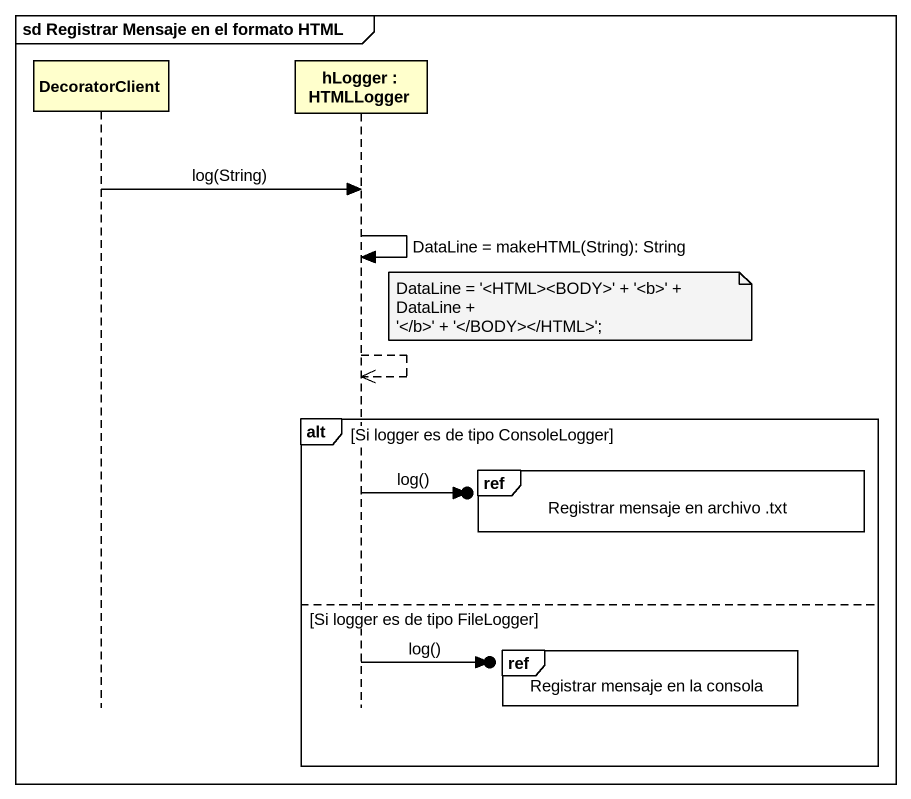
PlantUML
@startuml
mainframe sd Registrar Mensaje en el formato HTML
hide footbox
participant DecoratorClient
participant "hLogger : HTMLLogger" as hLogger

DecoratorClient -> hLogger : log(String)
hLogger -> hLogger : DataLine = makeHTML(String): String
note right of hLogger
  DataLine = '<HTML><BODY>' + '~<b>' + DataLine +
  ~'~</b>' + '</BODY></HTML>';
end note
hLogger -->> hLogger
alt Si logger es de tipo ConsoleLogger
  ref over hLogger : Registrar mensaje en archivo .txt
  hLogger ->o] : log()
else Si logger es de tipo FileLogger
  ref over hLogger : Registrar mensaje en la consola
  hLogger ->o] : log()
end
@enduml
